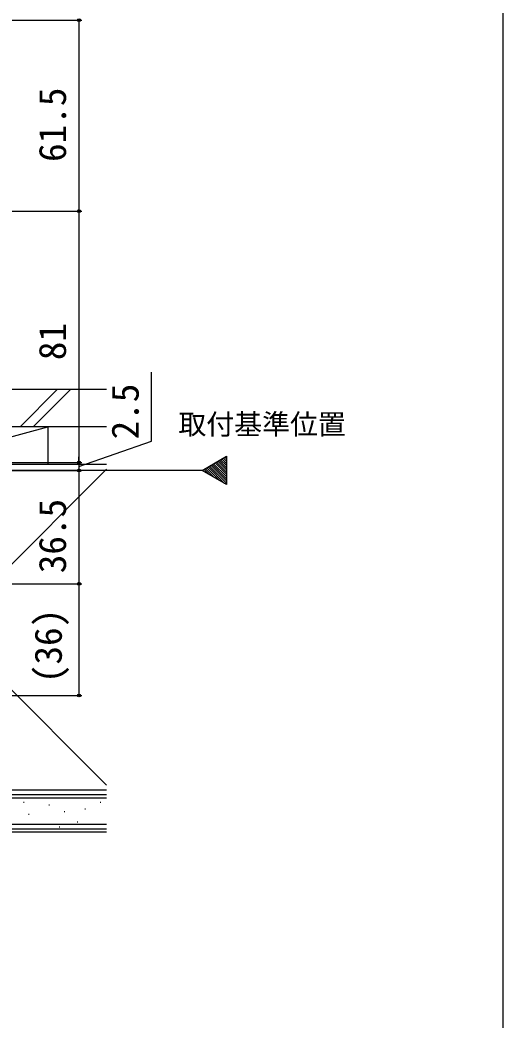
# Model space of a CAD drawing. Units: millimetres, scale not verified. Extents: x -525 to 525, y -783 to 779.
# Drawn here: x 369.3 to 525, y -597.9 to -275.6 of the extents above; entities that cross this region are included whole.
import ezdxf
from ezdxf.enums import TextEntityAlignment as Align

# ---------------------------------------------------------------- set-up
doc = ezdxf.new("R2010")
doc.units = ezdxf.units.MM
doc.header["$LTSCALE"] = 4
for name, color, linetype in [('0-1_USER1', 3, 'Continuous'), ('0-4_YKK_12', 2, 'Continuous'), ('0-7_YKK_D', 6, 'Continuous'), ('0-8_YKK_ZWAK', 7, 'Continuous'), ('0-9_YSS_K', 3, 'Continuous'), ('0-A_YSS_KE', 3, 'Continuous')]:
    doc.layers.add(name, color=color, linetype=linetype)
doc.styles.add('ＭＳ ゴシック', font='')
doc.styles.get('ＭＳ ゴシック').set_extended_font_data('MS Gothic')

msp = doc.modelspace()

# ---------------------------------------------------------------- linework, layer by layer
at = {"layer": '0-4_YKK_12'}
for p, q in [((435.853, -424.001), (430.825, -418.973)), ((435.853, -423.294), (431.273, -418.714)), ((435.853, -422.587), (431.721, -418.455)), ((435.853, -421.88), (432.169, -418.196)), ((435.853, -421.173), (432.618, -417.937)), ((435.853, -420.466), (433.066, -417.679)), ((435.853, -419.759), (433.514, -417.42)), ((435.853, -419.052), (433.963, -417.161)), ((435.853, -418.345), (434.411, -416.902)), ((435.853, -417.637), (434.859, -416.643)), ((435.853, -416.93), (435.307, -416.385)), ((435.853, -416.223), (435.756, -416.126)), ((427.978, -420.616), (-370.001, -420.616)), ((428.563, -420.954), (428.135, -420.526)), ((430.236, -421.92), (428.583, -420.267)), ((431.909, -422.886), (429.031, -420.008)), ((433.582, -423.851), (429.48, -419.749)), ((435.255, -424.817), (429.928, -419.49)), ((435.853, -424.708), (430.376, -419.232))]:
    msp.add_line(p, q, dxfattribs=at)
msp.add_lwpolyline([(435.853, -425.163), (427.978, -420.616), (435.853, -416.069)], close=True, dxfattribs=at)
at = {"layer": '0-7_YKK_D'}
for p, q in [((334.756, -275.617), (389.271, -275.617)), ((388.271, -275.617), (388.271, -337.117)), ((250.971, -337.117), (389.271, -337.117)), ((250.971, -337.117), (389.271, -337.117)), ((388.271, -337.117), (388.271, -418.117)), ((250.971, -418.117), (389.271, -418.117)), ((250.971, -418.117), (389.271, -418.117)), ((388.271, -418.117), (388.271, -416.204)), ((388.271, -418.117), (388.271, -420.616)), ((388.271, -418.117), (388.271, -420.616)), ((294.221, -420.616), (389.271, -420.616)), ((294.221, -420.616), (389.271, -420.616)), ((388.271, -420.616), (388.271, -422.529)), ((388.271, -420.616), (388.271, -457.116)), ((261.27, -457.116), (389.271, -457.116)), ((261.27, -457.116), (389.271, -457.116)), ((388.271, -457.116), (388.271, -493.117)), ((266.271, -493.117), (389.271, -493.117))]:
    msp.add_line(p, q, dxfattribs=at)
msp.add_lwpolyline([(388.271, -419.366), (411.706, -411.247), (411.706, -389.02)], dxfattribs=at)
for centre in [(388.271, -275.617), (388.271, -337.117), (388.271, -337.117), (388.271, -418.117), (388.271, -418.117), (388.271, -420.616), (388.271, -420.616), (388.271, -457.116), (388.271, -457.116), (388.271, -493.117)]:
    msp.add_circle(centre, 0.478, dxfattribs=at)
at = {"layer": '0-8_YKK_ZWAK'}
msp.add_lwpolyline([(-525, -782.9), (525, -782.9), (525, 747.1)], dxfattribs=at)
at = {"layer": '0-9_YSS_K'}
for p, q in [((369.313, -406.616), (381.313, -394.616)), ((385.555, -394.616), (373.555, -406.616)), ((333.271, -418.616), (378.271, -406.616)), ((378.271, -406.616), (378.271, -418.616)), ((293.771, -418.616), (397.126, -521.971)), ((397.126, -420.261), (293.771, -523.616)), ((397.126, -525.116), (285.271, -525.116)), ((370.393, -527.491), (370.593, -527.491)), ((378.635, -528.315), (378.835, -528.315)), ((395.118, -527.491), (395.318, -527.491)), ((372.041, -531.287), (372.241, -531.287)), ((383.579, -530.463), (383.78, -530.463)), ((390.173, -529.639), (390.373, -529.639)), ((397.126, -534.616), (285.271, -534.616)), ((373.69, -534.584), (373.89, -534.584)), ((387.7, -533.76), (387.9, -533.76)), ((394.294, -534.584), (394.494, -534.584)), ((397.126, -537.116), (285.271, -537.116)), ((381.931, -535.408), (382.131, -535.408))]:
    msp.add_line(p, q, dxfattribs=at)
msp.add_lwpolyline([(397.126, -406.616), (333.271, -406.616), (333.271, -418.616), (397.126, -418.616)], dxfattribs=at)
at = {"layer": '0-A_YSS_KE'}
for p, q in [((397.126, -394.616), (320.271, -394.616)), ((397.126, -406.616), (320.271, -406.616)), ((397.126, -523.616), (285.271, -523.616)), ((285.271, -526.116), (397.126, -526.116)), ((397.126, -536.116), (285.271, -536.116))]:
    msp.add_line(p, q, dxfattribs=at)
msp.add_lwpolyline([(397.126, -523.616), (293.771, -523.616), (293.771, -418.616), (349.271, -418.616)], dxfattribs=at)

# ---------------------------------------------------------------- texts
at = {"layer": '0-1_USER1', "style": 'ＭＳ ゴシック'}
msp.add_text('取付基準位置', height=6.598, dxfattribs=at).set_placement((420.339, -411.045), align=Align.BOTTOM_LEFT)
at = {"layer": '0-7_YKK_D', "style": 'ＭＳ ゴシック'}
for s, p in [('61.5', (386.771, -321.264)), ('81', (386.771, -385.117)), ('2.5', (410.206, -410.634)), ('36.5', (386.771, -453.73)), ('(36)', (385.407, -489.128))]:
    msp.add_text(s, height=8.798, rotation=90, dxfattribs=at).set_placement(p, align=Align.BOTTOM_LEFT)

doc.saveas('drawing.dxf')
